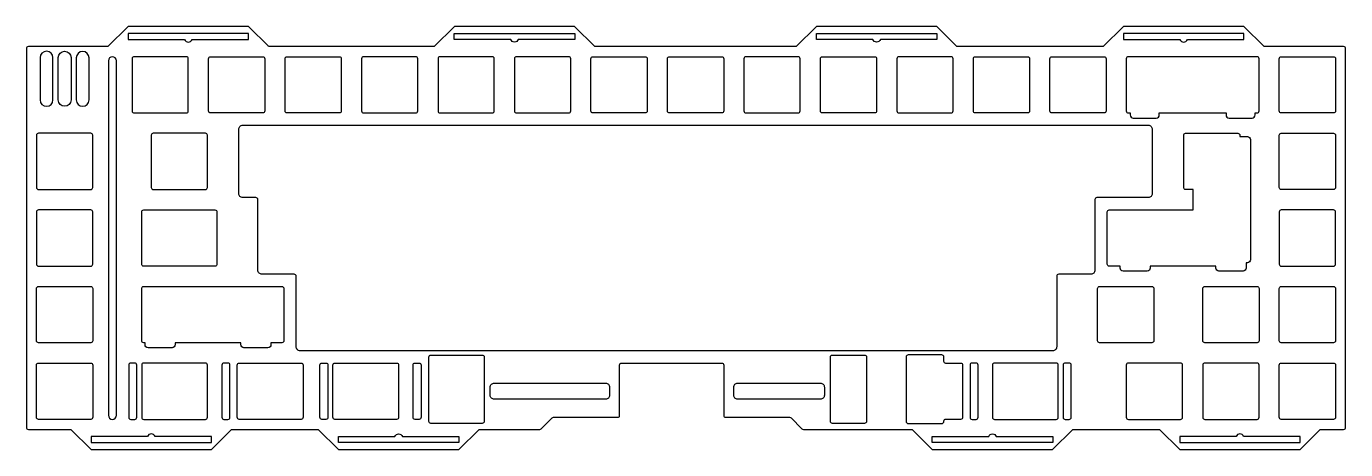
# Model space of a CAD drawing. Header units: millimetres. Extents: x 0 to 329, y -260 to -154.
import ezdxf

# ---------------------------------------------------------------- set-up
doc = ezdxf.new("R2010")
doc.units = ezdxf.units.MM
doc.layers.get('0').update_dxf_attribs({"linetype": 'CONTINUOUS'})

msp = doc.modelspace()

# ---------------------------------------------------------------- linework, layer by layer
for points in [[(190.47, -251.79), (193.2, -254.52, 0.198912), (193.55, -254.67), (220.44, -254.67, -0.198912), (220.8, -254.82), (225.5, -259.52, 0.198912), (225.86, -259.67), (255.44, -259.67, 0.198912), (255.8, -259.52), (260.5, -254.82, -0.198912), (260.86, -254.67), (282.07, -254.67, -0.198912), (282.42, -254.82), (287.13, -259.52, 0.198912), (287.48, -259.67), (317.07, -259.67, 0.198912), (317.42, -259.52), (322.13, -254.82, -0.198912), (322.48, -254.67), (328.11, -254.67, 0.414214), (328.61, -254.17), (328.61, -159.92, 0.414214), (328.11, -159.42), (308.48, -159.42, -0.198912), (308.13, -159.27), (303.42, -154.57, 0.198912), (303.07, -154.42), (273.48, -154.42, 0.198912), (273.13, -154.57), (268.42, -159.27, -0.198912), (268.07, -159.42), (231.99, -159.42, -0.198912), (231.64, -159.27), (226.93, -154.57, 0.198912), (226.58, -154.42), (196.99, -154.42, 0.198912), (196.64, -154.57), (191.93, -159.27, -0.198912), (191.58, -159.42), (141.79, -159.42, -0.198912), (141.44, -159.27), (136.73, -154.57, 0.198912), (136.38, -154.42), (106.79, -154.42, 0.198912), (106.44, -154.57), (101.73, -159.27, -0.198912), (101.38, -159.42), (60.54, -159.42, -0.198912), (60.19, -159.27), (55.48, -154.57, 0.198912), (55.13, -154.42), (25.54, -154.42, 0.198912), (25.19, -154.57), (20.48, -159.27, -0.198912), (20.13, -159.42), (0.5, -159.42, 0.414214), (0, -159.92), (0, -254.17, 0.414214), (0.5, -254.67), (10.89, -254.67, -0.198912), (11.25, -254.82), (15.95, -259.52, 0.198912), (16.31, -259.67), (45.89, -259.67, 0.198912), (46.25, -259.52), (50.95, -254.82, -0.198912), (51.31, -254.67), (72.52, -254.67, -0.198912), (72.87, -254.82), (77.58, -259.52, 0.198912), (77.93, -259.67), (107.52, -259.67, 0.198912), (107.87, -259.52), (112.58, -254.82, -0.198912), (112.93, -254.67), (127.88, -254.67, 0.198912), (128.23, -254.52), (130.97, -251.79, -0.198912), (131.32, -251.65), (147.38, -251.65, 0.414214), (147.78, -251.25), (147.78, -238.65, -0.414214), (148.28, -238.15), (173.19, -238.15, -0.414214), (173.69, -238.65), (173.69, -251.15, 0.414214), (174.19, -251.65), (190.11, -251.65, -0.198912)], [(39.4, -157.67, 0.693889), (41.27, -157.67), (55.34, -157.67), (55.34, -156.17), (25.34, -156.17), (25.34, -157.67)], [(136.59, -157.67), (122.52, -157.67, -0.693889), (120.65, -157.67), (106.59, -157.67), (106.59, -156.17), (136.59, -156.17)], [(196.79, -157.67), (196.79, -156.17), (226.79, -156.17), (226.79, -157.67), (212.72, -157.67, -0.693889), (210.85, -157.67)], [(287.34, -157.67, 0.693889), (289.21, -157.67), (303.27, -157.67), (303.27, -156.17), (273.27, -156.17), (273.27, -157.67)], [(3.42, -172.69, 1), (6.62, -172.69), (6.62, -162.19, 1), (3.42, -162.19)], [(11.12, -162.19), (11.12, -172.69, -1), (7.92, -172.69), (7.92, -162.19, -1)], [(15.62, -162.25, 1), (12.42, -162.25), (12.42, -172.69, 1), (15.62, -172.69)], [(22.43, -162.95, 1), (20.43, -162.95), (20.43, -251.15, 1), (22.43, -251.15)], [(26.84, -161.95, 0.414214), (26.34, -162.45), (26.34, -175.45, 0.414214), (26.84, -175.95), (39.84, -175.95, 0.414214), (40.34, -175.45), (40.34, -162.45, 0.414214), (39.84, -161.95)], [(45.89, -161.95), (58.89, -161.95, -0.414214), (59.39, -162.45), (59.39, -175.45, -0.414214), (58.89, -175.95), (45.89, -175.95, -0.414214), (45.39, -175.45), (45.39, -162.45, -0.414214)], [(78.44, -162.45), (78.44, -175.45, -0.414214), (77.94, -175.95), (64.94, -175.95, -0.414214), (64.44, -175.45), (64.44, -162.45, -0.414214), (64.94, -161.95), (77.94, -161.95, -0.414214)], [(97.49, -162.45, 0.414214), (96.99, -161.95), (83.99, -161.95, 0.414214), (83.49, -162.45), (83.49, -175.45, 0.414214), (83.99, -175.95), (96.99, -175.95, 0.414214), (97.49, -175.45)], [(103.04, -161.95, 0.414214), (102.54, -162.45), (102.54, -175.45, 0.414214), (103.04, -175.95), (116.04, -175.95, 0.414214), (116.54, -175.45), (116.54, -162.45, 0.414214), (116.04, -161.95)], [(122.09, -161.95, 0.414214), (121.59, -162.45), (121.59, -175.45, 0.414214), (122.09, -175.95), (135.09, -175.95, 0.414214), (135.59, -175.45), (135.59, -162.45, 0.414214), (135.09, -161.95)], [(154.14, -175.95), (141.14, -175.95, -0.414214), (140.64, -175.45), (140.64, -162.45, -0.414214), (141.14, -161.95), (154.14, -161.95, -0.414214), (154.64, -162.45), (154.64, -175.45, -0.414214)], [(173.19, -175.95), (160.19, -175.95, -0.414214), (159.69, -175.45), (159.69, -162.45, -0.414214), (160.19, -161.95), (173.19, -161.95, -0.414214), (173.69, -162.45), (173.69, -175.45, -0.414214)], [(192.24, -175.95, 0.414214), (192.74, -175.45), (192.74, -162.45, 0.414214), (192.24, -161.95), (179.24, -161.95, 0.414214), (178.74, -162.45), (178.74, -175.45, 0.414214), (179.24, -175.95)], [(197.79, -175.45), (197.79, -162.45, -0.414214), (198.29, -161.95), (211.29, -161.95, -0.414214), (211.79, -162.45), (211.79, -175.45, -0.414214), (211.29, -175.95), (198.29, -175.95, -0.414214)], [(217.34, -161.95, 0.414214), (216.84, -162.45), (216.84, -175.45, 0.414214), (217.34, -175.95), (230.34, -175.95, 0.414214), (230.84, -175.45), (230.84, -162.45, 0.414214), (230.34, -161.95)], [(249.89, -162.45), (249.89, -175.45, -0.414214), (249.39, -175.95), (236.39, -175.95, -0.414214), (235.89, -175.45), (235.89, -162.45, -0.414214), (236.39, -161.95), (249.39, -161.95, -0.414214)], [(254.94, -175.45), (254.94, -162.45, -0.414214), (255.44, -161.95), (268.44, -161.95, -0.414214), (268.94, -162.45), (268.94, -175.45, -0.414214), (268.44, -175.95), (255.44, -175.95, -0.414214)], [(273.99, -175.45, 0.414214), (274.49, -175.95), (274.95, -175.95), (274.95, -176.45, 0.414214), (275.7, -177.2), (281.45, -177.2, 0.414214), (282.2, -176.45), (282.2, -175.95), (298.83, -175.95), (298.83, -176.45, 0.414214), (299.58, -177.2), (305.33, -177.2, 0.414214), (306.08, -176.45), (306.08, -175.95), (306.54, -175.95, 0.414214), (307.04, -175.45), (307.04, -162.45, 0.414214), (306.54, -161.95), (274.49, -161.95, 0.414214), (273.99, -162.45)], [(326.09, -162.45), (326.09, -175.45, -0.414214), (325.59, -175.95), (312.59, -175.95, -0.414214), (312.09, -175.45), (312.09, -162.45, -0.414214), (312.59, -161.95), (325.59, -161.95, -0.414214)], [(257.15, -216.05, 0.414214), (256.65, -216.55), (256.65, -234.1, -0.414214), (255.65, -235.1), (68.2, -235.1, -0.414214), (67.2, -234.1), (67.2, -216.55, 0.414214), (66.7, -216.05), (58.68, -216.05, -0.414214), (57.67, -215.05), (57.67, -197.5, 0.414214), (57.17, -197), (53.91, -197, -0.414214), (52.91, -196), (52.91, -180, -0.414214), (53.91, -179), (279.46, -179, -0.414214), (280.46, -180), (280.46, -196, -0.414214), (279.46, -197), (266.68, -197, 0.414214), (266.18, -197.5), (266.18, -215.05, -0.414214), (265.17, -216.05)], [(3.02, -181, 0.414214), (2.52, -181.5), (2.52, -194.5, 0.414214), (3.02, -195), (16.02, -195, 0.414214), (16.52, -194.5), (16.52, -181.5, 0.414214), (16.02, -181)], [(45.1, -181.5, 0.414214), (44.6, -181), (31.6, -181, 0.414214), (31.1, -181.5), (31.1, -194.5, 0.414214), (31.6, -195), (44.6, -195, 0.414214), (45.1, -194.5)], [(269.73, -200.05), (290.66, -200.05), (290.66, -195), (288.77, -195, -0.414214), (288.28, -194.5), (288.28, -181.5, -0.414214), (288.77, -181), (301.77, -181, -0.414214), (302.27, -181.5), (302.27, -181.83), (304.16, -181.83, -0.414214), (304.91, -182.58), (304.91, -212.46, -0.414214), (304.16, -213.21), (303.82, -213.21), (303.82, -214.55, -0.414214), (303.07, -215.3), (297.07, -215.3, -0.414214), (296.32, -214.55), (296.32, -214.05), (279.94, -214.05), (279.94, -214.55, -0.414214), (279.19, -215.3), (273.19, -215.3, -0.414214), (272.44, -214.55), (272.44, -214.05), (269.73, -214.05, -0.414214), (269.22, -213.55), (269.22, -200.55, -0.414214)], [(326.09, -181.5), (326.09, -194.5, -0.414214), (325.59, -195), (312.59, -195, -0.414214), (312.09, -194.5), (312.09, -181.5, -0.414214), (312.59, -181), (325.59, -181, -0.414214)], [(16.52, -200.55, 0.414214), (16.02, -200.05), (3.02, -200.05, 0.414214), (2.52, -200.55), (2.52, -213.55, 0.414214), (3.02, -214.05), (16.02, -214.05, 0.414214), (16.52, -213.55)], [(46.98, -214.05), (29.22, -214.05, -0.414214), (28.72, -213.55), (28.72, -200.55, -0.414214), (29.22, -200.05), (46.98, -200.05, -0.414214), (47.48, -200.55), (47.48, -213.55, -0.414214)], [(312.09, -213.55, 0.414214), (312.59, -214.05), (325.59, -214.05, 0.414214), (326.09, -213.55), (326.09, -200.55, 0.414214), (325.59, -200.05), (312.59, -200.05, 0.414214), (312.09, -200.55)], [(3.02, -219.1), (16.02, -219.1, -0.414214), (16.52, -219.6), (16.52, -232.6, -0.414214), (16.02, -233.1), (3.02, -233.1, -0.414214), (2.52, -232.6), (2.52, -219.6, -0.414214)], [(60.18, -234.35), (54.18, -234.35, -0.414214), (53.43, -233.6), (53.43, -233.1), (37.06, -233.1), (37.06, -233.6, -0.414214), (36.31, -234.35), (30.31, -234.35, -0.414214), (29.56, -233.6), (29.56, -233.1), (29.22, -233.1, -0.414214), (28.72, -232.6), (28.72, -219.6, -0.414214), (29.22, -219.1), (63.65, -219.1, -0.414214), (64.15, -219.6), (64.15, -232.6, -0.414214), (63.65, -233.1), (60.93, -233.1), (60.93, -233.6, -0.414214)], [(267.34, -219.1), (280.34, -219.1, -0.414214), (280.84, -219.6), (280.84, -232.6, -0.414214), (280.34, -233.1), (267.34, -233.1, -0.414214), (266.84, -232.6), (266.84, -219.6, -0.414214)], [(307.04, -219.6), (307.04, -232.6, -0.414214), (306.54, -233.1), (293.54, -233.1, -0.414214), (293.04, -232.6), (293.04, -219.6, -0.414214), (293.54, -219.1), (306.54, -219.1, -0.414214)], [(312.59, -219.1), (325.59, -219.1, -0.414214), (326.09, -219.6), (326.09, -232.6, -0.414214), (325.59, -233.1), (312.59, -233.1, -0.414214), (312.09, -232.6), (312.09, -219.6, -0.414214)], [(113.54, -253.15), (100.78, -253.15, -0.414214), (100.28, -252.65), (100.28, -236.65, -0.414214), (100.78, -236.15), (113.54, -236.15, -0.414214), (114.04, -236.65), (114.04, -252.65, -0.414214)], [(200.28, -252.65), (200.28, -236.65, -0.414214), (200.78, -236.15), (208.78, -236.15, -0.414214), (209.28, -236.65), (209.28, -252.65, -0.414214), (208.78, -253.15), (200.78, -253.15, -0.414214)], [(232.72, -252.15), (228.96, -252.15, 0.414214), (228.46, -252.65), (228.46, -252.77, -0.414214), (227.96, -253.27), (219.72, -253.27, -0.414214), (219.22, -252.77), (219.22, -236.53, -0.414214), (219.72, -236.03), (227.96, -236.03, -0.414214), (228.46, -236.53), (228.46, -237.65, 0.414214), (228.96, -238.15), (232.72, -238.15, -0.414214), (233.22, -238.65), (233.22, -251.65, -0.414214)], [(16.52, -238.65), (16.52, -251.65, -0.414214), (16.02, -252.15), (3.02, -252.15, -0.414214), (2.52, -251.65), (2.52, -238.65, -0.414214), (3.02, -238.15), (16.02, -238.15, -0.414214)], [(25.5, -251.65, 0.414214), (26, -252.15), (27, -252.15, 0.414214), (27.5, -251.65), (27.5, -238.65, 0.414214), (27, -238.15), (26, -238.15, 0.414214), (25.5, -238.65)], [(28.72, -251.65, 0.414214), (29.22, -252.15), (44.6, -252.15, 0.414214), (45.1, -251.65), (45.1, -238.65, 0.414214), (44.6, -238.15), (29.22, -238.15, 0.414214), (28.72, -238.65)], [(49.2, -238.15, 0.414214), (48.7, -238.65), (48.7, -251.65, 0.414214), (49.2, -252.15), (50.2, -252.15, 0.414214), (50.7, -251.65), (50.7, -238.65, 0.414214), (50.2, -238.15)], [(53.03, -238.15), (68.41, -238.15, -0.414214), (68.91, -238.65), (68.91, -251.65, -0.414214), (68.41, -252.15), (53.03, -252.15, -0.414214), (52.53, -251.65), (52.53, -238.65, -0.414214)], [(75.12, -238.65), (75.12, -251.65, -0.414214), (74.62, -252.15), (73.62, -252.15, -0.414214), (73.12, -251.65), (73.12, -238.65, -0.414214), (73.62, -238.15), (74.62, -238.15, -0.414214)], [(92.22, -252.15), (76.84, -252.15, -0.414214), (76.34, -251.65), (76.34, -238.65, -0.414214), (76.84, -238.15), (92.22, -238.15, -0.414214), (92.73, -238.65), (92.73, -251.65, -0.414214)], [(96.32, -251.65), (96.32, -238.65, -0.414214), (96.82, -238.15), (97.82, -238.15, -0.414214), (98.32, -238.65), (98.32, -251.65, -0.414214), (97.82, -252.15), (96.82, -252.15, -0.414214)], [(235.05, -251.65, 0.414214), (235.55, -252.15), (236.55, -252.15, 0.414214), (237.05, -251.65), (237.05, -238.65, 0.414214), (236.55, -238.15), (235.55, -238.15, 0.414214), (235.05, -238.65)], [(240.65, -251.65, 0.414214), (241.15, -252.15), (256.53, -252.15, 0.414214), (257.03, -251.65), (257.03, -238.65, 0.414214), (256.53, -238.15), (241.15, -238.15, 0.414214), (240.65, -238.65)], [(258.75, -238.15, 0.414214), (258.25, -238.65), (258.25, -251.65, 0.414214), (258.75, -252.15), (259.75, -252.15, 0.414214), (260.25, -251.65), (260.25, -238.65, 0.414214), (259.75, -238.15)], [(273.99, -251.65, 0.414214), (274.49, -252.15), (287.49, -252.15, 0.414214), (287.99, -251.65), (287.99, -238.65, 0.414214), (287.49, -238.15), (274.49, -238.15, 0.414214), (273.99, -238.65)], [(293.04, -251.65, 0.414214), (293.54, -252.15), (306.54, -252.15, 0.414214), (307.04, -251.65), (307.04, -238.65, 0.414214), (306.54, -238.15), (293.54, -238.15, 0.414214), (293.04, -238.65)], [(312.59, -238.15), (325.59, -238.15, -0.414214), (326.09, -238.65), (326.09, -251.65, -0.414214), (325.59, -252.15), (312.59, -252.15, -0.414214), (312.09, -251.65), (312.09, -238.65, -0.414214)], [(144.28, -247.15), (116.54, -247.15, -0.414214), (115.54, -246.15), (115.54, -244.15, -0.414214), (116.54, -243.15), (144.28, -243.15, -0.414214), (145.28, -244.15), (145.28, -246.15, -0.414214)], [(176.19, -246.15), (176.19, -244.15, -0.414214), (177.19, -243.15), (197.78, -243.15, -0.414214), (198.78, -244.15), (198.78, -246.15, -0.414214), (197.78, -247.15), (177.19, -247.15, -0.414214)], [(32.04, -256.42, 0.693889), (30.16, -256.42), (16.1, -256.42), (16.1, -257.92), (46.1, -257.92), (46.1, -256.42)], [(77.73, -256.42), (91.79, -256.42, -0.693889), (93.66, -256.42), (107.72, -256.42), (107.72, -257.92), (77.73, -257.92)], [(225.65, -256.42), (239.71, -256.42, -0.693889), (241.59, -256.42), (255.65, -256.42), (255.65, -257.92), (225.65, -257.92)], [(303.21, -256.42, 0.693889), (301.34, -256.42), (287.28, -256.42), (287.28, -257.92), (317.28, -257.92), (317.28, -256.42)]]:
    msp.add_lwpolyline(points, format="xyb", close=True)

doc.saveas('drawing.dxf')
